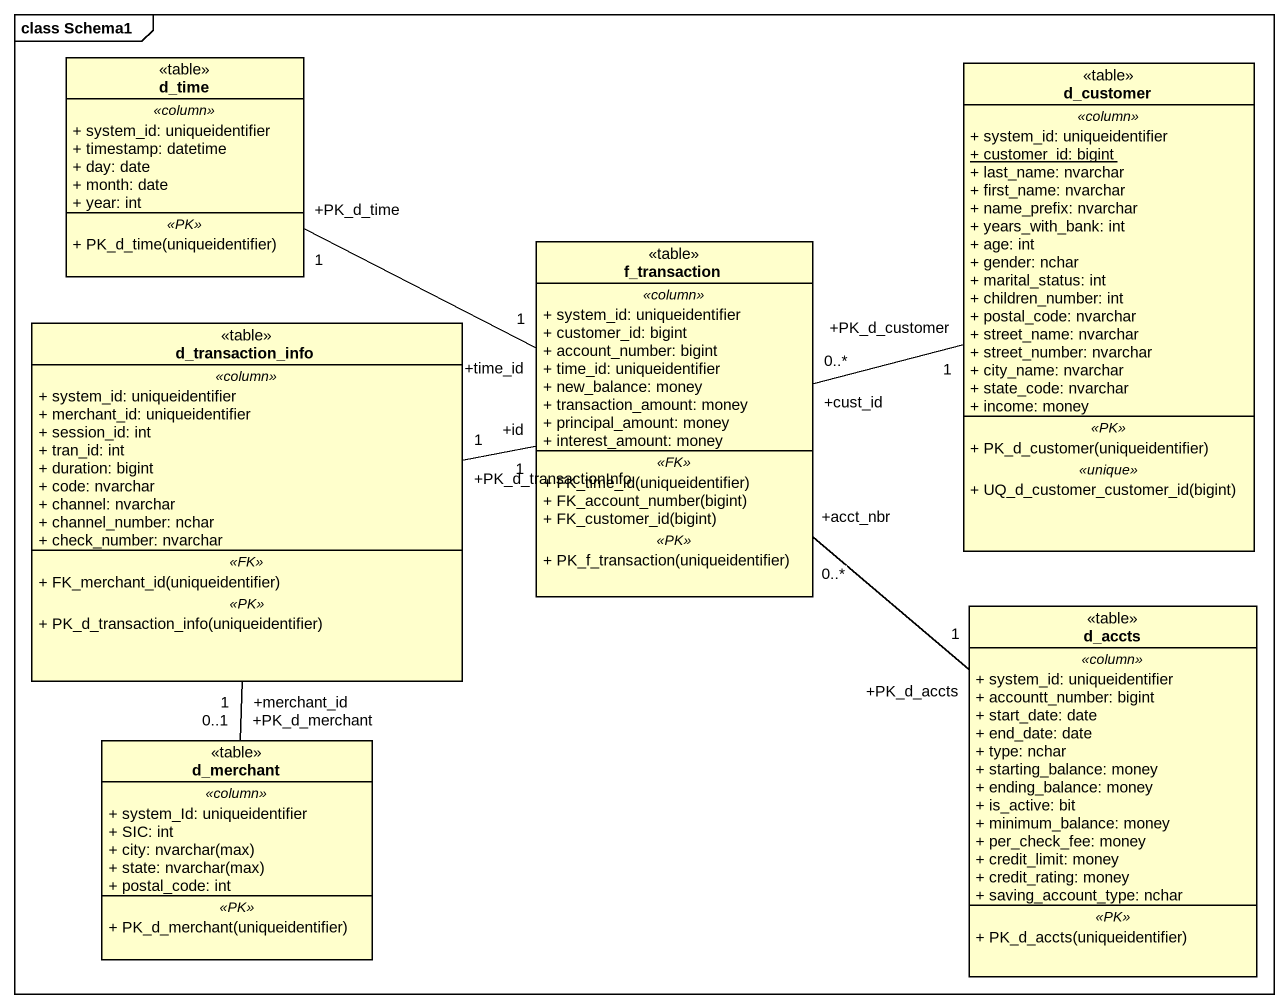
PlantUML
@startuml
mainframe class Schema1
hide circle
hide empty members
skinparam classAttributeIconSize 0
class d_time <<table>> {
  .. <<column>> ..
  + system_id: uniqueidentifier
  + timestamp: datetime
  + day: date
  + month: date
  + year: int
  .. <<PK>> ..
  + PK_d_time(uniqueidentifier)
}
class d_customer <<table>> {
  .. <<column>> ..
  + system_id: uniqueidentifier
  {static} + customer_id: bigint
  + last_name: nvarchar
  + first_name: nvarchar
  + name_prefix: nvarchar
  + years_with_bank: int
  + age: int
  + gender: nchar
  + marital_status: int
  + children_number: int
  + postal_code: nvarchar
  + street_name: nvarchar
  + street_number: nvarchar
  + city_name: nvarchar
  + state_code: nvarchar
  + income: money
  .. <<PK>> ..
  + PK_d_customer(uniqueidentifier)
  .. <<unique>> ..
  + UQ_d_customer_customer_id(bigint)
}
class f_transaction <<table>> {
  .. <<column>> ..
  + system_id: uniqueidentifier
  + customer_id: bigint
  + account_number: bigint
  + time_id: uniqueidentifier
  + new_balance: money
  + transaction_amount: money
  + principal_amount: money
  + interest_amount: money
  .. <<FK>> ..
  + FK_time_id(uniqueidentifier)
  + FK_account_number(bigint)
  + FK_customer_id(bigint)
  .. <<PK>> ..
  + PK_f_transaction(uniqueidentifier)
}
class d_transaction_info <<table>> {
  .. <<column>> ..
  + system_id: uniqueidentifier
  + merchant_id: uniqueidentifier
  + session_id: int
  + tran_id: int
  + duration: bigint
  + code: nvarchar
  + channel: nvarchar
  + channel_number: nchar
  + check_number: nvarchar
  .. <<FK>> ..
  + FK_merchant_id(uniqueidentifier)
  .. <<PK>> ..
  + PK_d_transaction_info(uniqueidentifier)
}
class d_accts <<table>> {
  .. <<column>> ..
  + system_id: uniqueidentifier
  + accountt_number: bigint
  + start_date: date
  + end_date: date
  + type: nchar
  + starting_balance: money
  + ending_balance: money
  + is_active: bit
  + minimum_balance: money
  + per_check_fee: money
  + credit_limit: money
  + credit_rating: money
  + saving_account_type: nchar
  .. <<PK>> ..
  + PK_d_accts(uniqueidentifier)
}
class d_merchant <<table>> {
  .. <<column>> ..
  + system_Id: uniqueidentifier
  + SIC: int
  {field} + city: nvarchar(max)
  {field} + state: nvarchar(max)
  + postal_code: int
  .. <<PK>> ..
  + PK_d_merchant(uniqueidentifier)
}
f_transaction "+time_id\n1" -left- "+PK_d_time\n1" d_time
f_transaction "+cust_id\n0..*" -right- "+PK_d_customer\n1" d_customer
f_transaction "+id\n1" -left- "+PK_d_transactionInfo\n1" d_transaction_info
f_transaction "+acct_nbr\n0..*" -- "+PK_d_accts\n1" d_accts
d_transaction_info "+merchant_id\n1" -- "+PK_d_merchant\n0..1" d_merchant
@enduml
